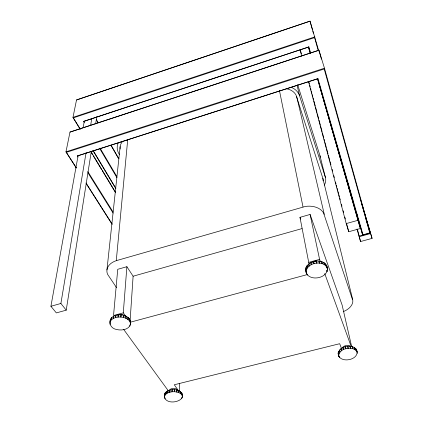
<?xml version="1.0" encoding="UTF-8"?>
<svg xmlns="http://www.w3.org/2000/svg" width="423" height="423" viewBox="0 0 423 423"><rect width="100%" height="100%" fill="white"/><g stroke="black" fill="none" stroke-linecap="round" stroke-linejoin="round"><path stroke-width="0.63" d="M178.649 392.597L178.649 390.572M182.345 396.06L181.768 394.781L180.621 393.633L178.971 392.703L178.971 390.678C173.679 388.346 162.95 389.763 164.447 397.599C168.38 407.169 191.376 399.275 178.971 390.678M178.971 392.703L176.936 392.047L176.941 390.027M176.571 391.999L176.576 389.974M174.271 391.73L174.281 389.705M176.936 392.047L174.651 391.724L174.662 389.699M171.907 391.809L171.923 389.784M164.447 397.599C164.119 393.575 169.063 392.073 172.277 391.751L172.293 389.726M169.649 392.237L169.671 390.212M169.977 392.126L169.998 390.101M167.651 392.978L167.677 390.952M167.915 392.824L167.947 390.799M166.239 393.797L166.271 391.772M164.954 395.177L164.991 393.157M165.055 394.971L165.092 392.946M165.06 398.873L165.076 397.863M166.049 393.982L166.08 391.957M164.547 397.805L164.484 394.247M182.297 395.373L182.334 394.046M130.083 320.983L133.113 276.214L126.884 266.702L117.742 269.308L113.533 315.5L123.289 312.84L125.525 315.992M129.829 326.022C134.572 315.056 115.78 311.042 110.625 318.99C108.579 324.013 111.286 328.565 116.69 329.543C121.211 330.543 126.9 330.035 129.829 326.022L129.903 324.98M130.215 322.421L130.353 320.338M130.432 324.383L130.48 320.602M130.421 324.113L130.559 322.035M129.322 320.798L129.47 318.715M130.342 322.686L129.554 321.036L129.697 318.953M127.804 319.354L127.952 317.271M129.554 321.036L128.121 319.55L128.264 317.467M125.747 318.196L125.906 316.113M128.121 319.55L126.133 318.334L126.287 316.251M123.289 312.84L126.884 266.702M123.305 317.398L123.468 315.315M126.133 318.334L123.733 317.472L123.891 315.384M120.645 317.028L120.814 314.939M123.733 317.472L121.078 317.028L121.248 314.939M117.943 317.102L118.123 315.019M110.429 321.073C112.148 318.424 115.363 317.366 118.361 317.028L118.535 314.945M115.765 317.483L115.95 315.399M115.4 317.625L115.585 315.537M113.19 318.551L113.38 316.462M113.48 318.355L113.671 316.267M111.661 319.582L111.852 317.493M110.017 324.436L110.165 322.871M110.34 321.343L110.54 319.254M116.558 287.651L107.574 274.3A17.48 11.913 3.4 0 1 114.369 261.398L116.272 260.668L127.693 139.891M111.461 319.82L111.656 317.731M109.895 323.003L110.625 318.99M106.945 269.9L120.143 146.654M78.086 155.643L50.919 306.268L56.338 312.909L66.221 310.165L91.326 151.249M95.651 123.897L96.782 116.732M66.221 310.165L60.891 303.476L86.075 152.645M90.638 125.34L91.722 118.837M83.12 127.725L84.293 121.232M305.607 269.472C307.066 258.892 327.677 257.475 327.471 269.663C325.8 279.973 305.522 281.559 305.607 269.472L306.501 273.66M327.185 267.77C322.754 259.072 304.639 263.101 306.331 273.39M76.441 167.894L65.972 151.841L324.473 68.214L324.198 68.997L369.755 232.925L370.125 232.819L324.473 68.214L318.947 50.226L69.985 132.098L65.972 151.841L76.24 167.979M318.741 50.845L310.022 21.15L76.521 99.96L72.978 117.372L80.106 129.227M338.442 354.543C337.12 345.628 355.701 342.508 357.123 351.841C357.578 361.015 338.189 363.531 338.125 353.131M357.123 351.841C353.041 345.311 338.305 348.092 338.733 356.346M318.313 50.94L314.596 37.605L314.849 36.875L72.978 117.372L80.285 129.1M347.796 181.842L347.59 182.419L352.496 199.54L333.292 132.896M357.165 214.466L356.949 215.069L362.633 234.887L363.008 234.786L317.99 78.652L77.393 155.944L78.096 157.065M361.506 202.739L372.081 238.382L360.544 241.544L357.393 229.139M84.336 122.538L83.664 121.396L308.89 46.932L310.715 53.256M77.393 155.944L317.99 78.652M352.682 200.174L353.025 200.053M73.502 117.806L314.596 37.605M83.664 121.396L308.89 46.932M66.527 152.306L324.198 68.997M116.272 260.668L305.279 206.466A18.289 13.256 -11.4 0 1 323.516 212.848L352.84 300.61A16.201 10.337 -10.9 0 1 343.407 311.598M309.393 264.142L308.711 262.35L299.976 217.337L310.091 214.456L342.122 305.068L351.629 346.511M133.113 276.214L302.022 228.589M50.919 306.268L60.891 303.476M346.236 223.587L358.001 220.293L360.38 228.505L348.742 231.735L346.236 223.587L308.504 81.581M370.125 232.819L362.633 234.887L317.583 78.937M359.339 236.076L370.204 233.078L370.733 233.496L359.116 236.7M308.711 262.35L319.587 259.384L320.486 261.858M130.628 322.125L307.072 274.643M69.985 132.098L318.947 50.226L321.422 59.13M76.521 99.96L310.022 21.15L312.502 30.033M172.277 391.751L174.651 391.724M118.361 317.028L121.078 317.028M123.606 329.343L168.544 391.111M178.4 390.593L174.271 384.766L339.68 343.709L341.488 348.467M86.001 182.921L112.201 224.116M86.16 183.561L112.01 224.185M87.899 172.748L113.105 213.076M87.825 171.558L112.983 211.86M91.157 151.91L115.701 192.528M91.315 152.603L92.679 154.86M93.361 155.987L101.552 169.533M102.234 170.659L115.204 192.111M93.182 150.562L115.913 188.399M93.002 150.678L115.733 188.505M99.802 148.711L116.949 177.729M100.04 148.092L116.822 176.523M96.28 119.36L98.247 122.792M111.053 145.1L118.932 158.826M97.1 121.242L97.755 122.384M110.9 145.274L118.461 158.435M119.492 154.707L118.514 152.989A17.184 13.742 7.1 0 1 118.207 142.969M352.639 299.325L322.828 178.268L295.989 94.985A14.826 12.489 -15.1 0 0 286.503 88.782M299.976 217.337L300.631 219.125M324.748 273.612L351.238 346.606M297.057 85.309L299.479 95.381L325.461 177.607A16.122 12.241 -13.2 0 1 324.319 185.189M297.644 84.663L319.962 155.696L325.461 177.607M360.565 199.598L361.126 201.48M361.908 204.441L372.081 238.382M365.308 216.713L370.204 233.078M308.515 47.233L310.165 52.944M326.329 108.764L326.656 110.059M328.893 117.657L329.226 118.942M329.808 120.83L330.326 122.749M330.728 124.002L332.89 131.632M319.777 86.541L360.38 228.505M308.446 46.979L310.26 53.33M317.52 78.72L358.001 220.293M312.856 31.302L313.385 33.206M356.986 229.092L360.544 241.544M300.351 49.983L301.366 53.806M308.838 81.866L309.35 83.78M309.689 85.055L310.196 86.969M310.535 88.248L311.048 90.157M311.386 91.437L311.894 93.346M312.237 94.625L312.745 96.539M313.083 97.813L313.596 99.728M313.935 101.002L315.294 106.104M315.632 107.379L316.991 112.481M317.329 113.755L318.688 118.858M319.027 120.132L320.385 125.234M320.724 126.509L322.083 131.611M322.421 132.885L323.78 137.988M324.124 139.267L324.631 141.176M324.97 142.456L326.329 147.553M326.667 148.833L328.026 153.935M328.364 155.209L329.723 160.312M330.067 161.586L330.913 164.774M332.103 169.237L332.61 171.151M333.8 175.614L334.307 177.528M335.497 181.996L336.01 183.905M336.348 185.184L336.856 187.093M337.194 188.372L337.707 190.287M338.046 191.561L338.553 193.475M338.892 194.749L339.405 196.663M339.743 197.938L340.251 199.852M341.44 204.314L341.953 206.228M343.138 210.691L343.65 212.605M344.835 217.068L345.348 218.982M346.537 223.444L348.742 231.735M300.044 49.74L301.736 56.111M356.52 349.625L357.298 353.29M355.843 348.531L356.314 350.54M296.655 96.423L324.282 214.366M355.627 348.362L356.092 350.371M354.463 347.468L354.929 349.477M354.162 347.352L354.627 349.356M352.592 346.717L353.052 348.726M352.232 346.659L352.697 348.668M350.366 346.337L350.82 348.346M349.974 346.342L350.429 348.346M347.933 346.352L348.383 348.362M347.537 346.416L347.986 348.425M345.469 346.76L345.914 348.769M345.099 346.881L345.543 348.89M326.577 265.459L327.423 269.361M327.471 269.663L326.736 265.734M325.742 264.026L326.186 266.062M325.477 263.804L325.922 265.84M326.868 270.276L327.09 271.296M326.799 270.588L327.021 271.603M343.148 347.532L343.587 349.541M342.82 347.706L343.259 349.715M324.087 262.62L324.531 264.661M323.738 262.461L324.182 264.497M341.123 348.615L341.557 350.625M340.869 348.827L341.303 350.836M321.898 261.615L322.331 263.656M321.485 261.536L321.919 263.571M339.542 349.937L339.97 351.947M339.378 350.17L339.806 352.179M310.091 214.456L319.587 259.384M338.511 351.397L338.934 353.406M338.442 351.64L338.865 353.644M319.312 261.091L319.74 263.127M339.362 356.621L339.569 357.62M318.868 261.086L319.296 263.127M338.088 352.898L338.865 356.547M316.52 261.076L316.943 263.111M316.071 261.155L316.489 263.191M279.444 90.533L302.995 206.937M313.713 261.573L314.125 263.614M313.295 261.731L313.702 263.772M311.09 262.551L311.492 264.592M310.731 262.773L311.132 264.814M308.832 263.936L309.229 265.982M308.552 264.211L308.949 266.252M307.098 265.639L307.484 267.68M306.918 265.94L307.31 267.981M305.998 267.526L306.384 269.567M305.935 267.838L306.321 269.879M307.183 274.046L307.378 275.066M322.828 178.268L323.045 179.532A13.42 10.189 -13.2 0 1 323.056 180.806M356.652 349.837L356.827 351.286M110.07 320.645L110.176 321.871M182.244 393.839L182.302 397.387M181.763 392.761L181.768 394.781M181.763 397.461L181.763 398.471M181.578 392.576L181.589 394.596M180.616 391.613L180.621 393.633M180.357 391.465L180.357 393.485M179.521 383.682L179.521 390.873M120.148 149.018A14.303 11.437 7.1 0 1 122.554 141.451M312.005 262.382A5.065 3.447 -10.6 0 1 316.896 261.049M117.562 314.939A4.827 3.072 2.6 0 1 125.055 316.198M291.373 87.344A17.814 15.006 -15.1 0 1 299.479 95.381M319.962 155.696A15.519 12.124 -13.9 0 1 320.216 157.176M342.392 347.822A4.447 2.633 -10.3 0 1 346.226 345.528A4.447 2.633 -10.3 0 1 350.503 346.479M169.253 390.572A4.219 2.406 -1.3 0 1 173.467 388.425A4.219 2.406 -1.3 0 1 177.623 390.482"/></g></svg>
